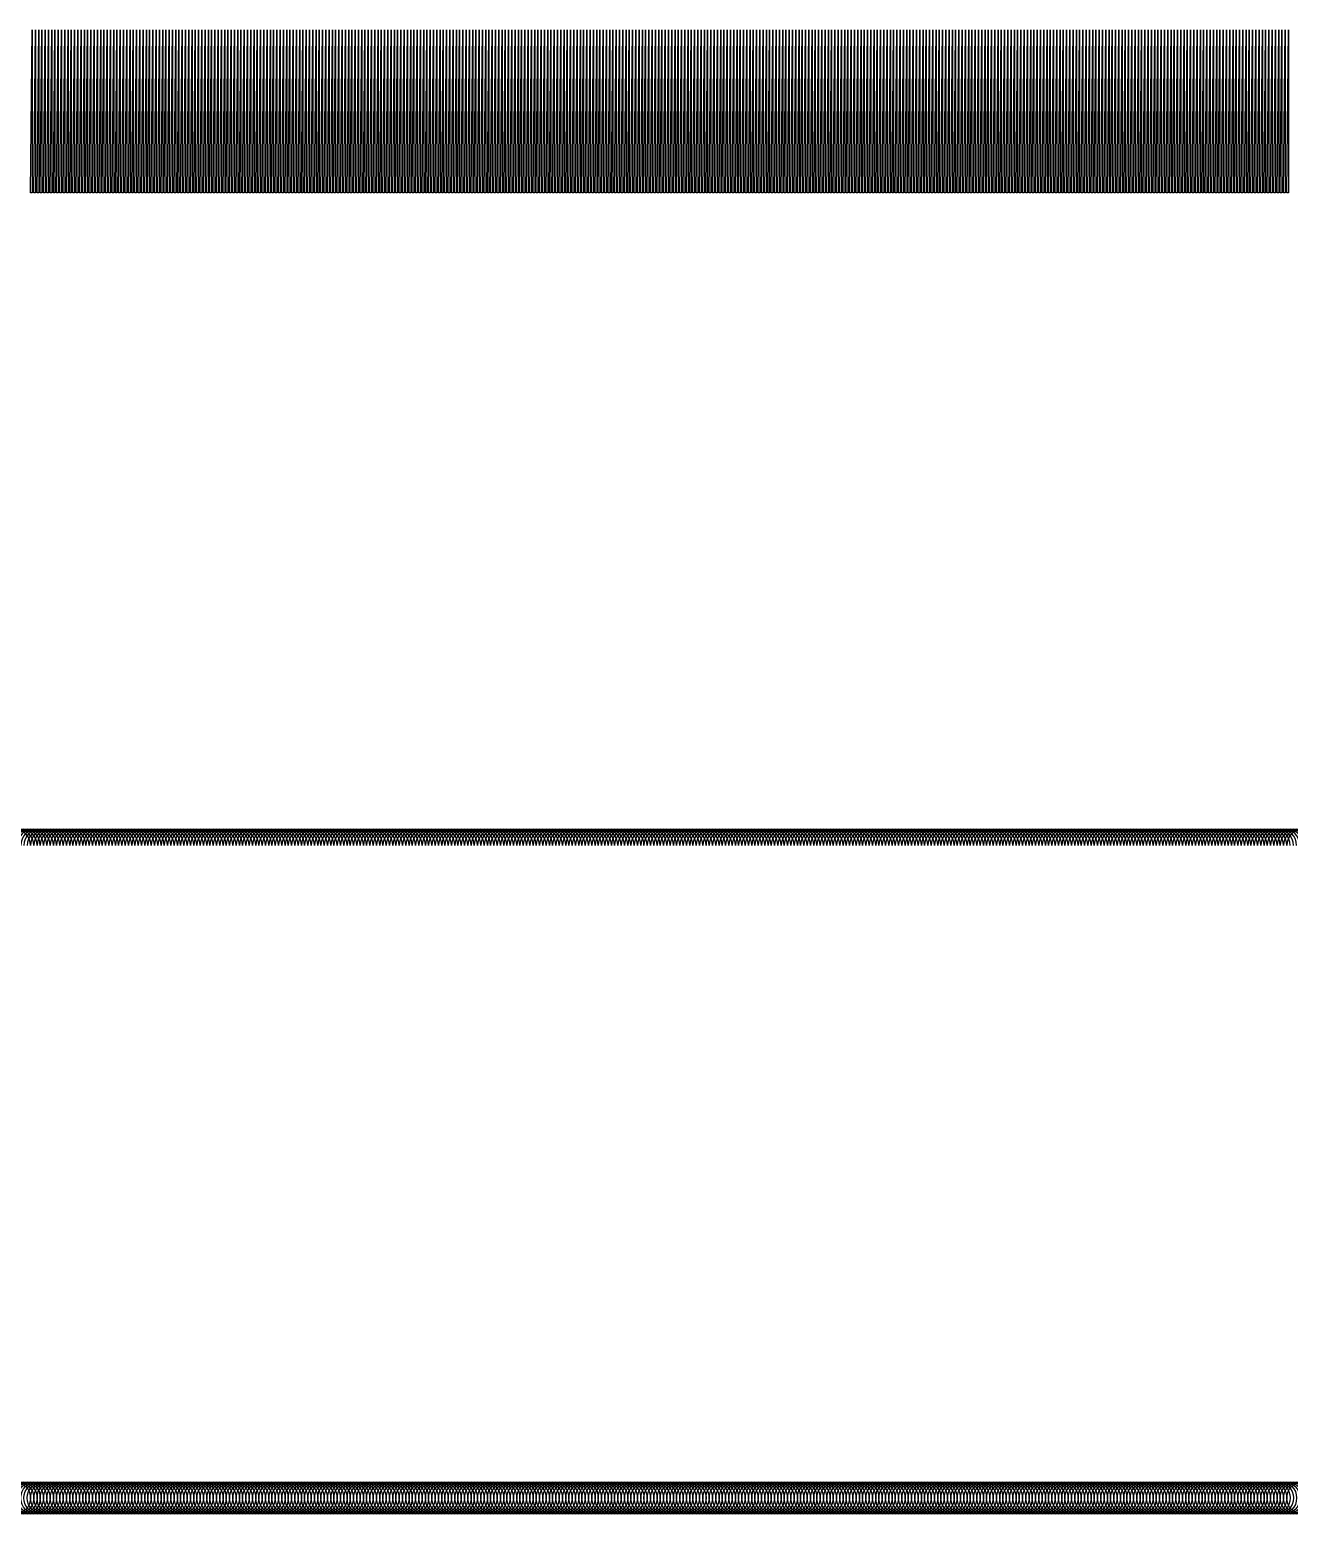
# Model space of a CAD drawing. Header units: metres. Extents: x 0 to 1000, y 0 to 105.
# Drawn here: x 345.78 to 384.38, y 59.5 to 105 of the extents above; entities that cross this region are included whole.
import ezdxf

# ---------------------------------------------------------------- set-up
doc = ezdxf.new("R2010")
doc.units = ezdxf.units.M

msp = doc.modelspace()

# ---------------------------------------------------------------- linework, layer by layer
for points in [[(345.8, 100), (345.85, 105), (345.85, 100)], [(345.9, 100), (345.95, 105), (345.95, 100)], [(346, 100), (346.05, 105), (346.05, 100)], [(346.1, 100), (346.15, 105), (346.15, 100)], [(346.2, 100), (346.25, 105), (346.25, 100)], [(346.3, 100), (346.35, 105), (346.35, 100)], [(346.4, 100), (346.45, 105), (346.45, 100)], [(346.5, 100), (346.55, 105), (346.55, 100)], [(346.6, 100), (346.65, 105), (346.65, 100)], [(346.7, 100), (346.75, 105), (346.75, 100)], [(346.8, 100), (346.85, 105), (346.85, 100)], [(346.9, 100), (346.95, 105), (346.95, 100)], [(347, 100), (347.05, 105), (347.05, 100)], [(347.1, 100), (347.15, 105), (347.15, 100)], [(347.2, 100), (347.25, 105), (347.25, 100)], [(347.3, 100), (347.35, 105), (347.35, 100)], [(347.4, 100), (347.45, 105), (347.45, 100)], [(347.5, 100), (347.55, 105), (347.55, 100)], [(347.6, 100), (347.65, 105), (347.65, 100)], [(347.7, 100), (347.75, 105), (347.75, 100)], [(347.8, 100), (347.85, 105), (347.85, 100)], [(347.9, 100), (347.95, 105), (347.95, 100)], [(348, 100), (348.05, 105), (348.05, 100)], [(348.1, 100), (348.15, 105), (348.15, 100)], [(348.2, 100), (348.25, 105), (348.25, 100)], [(348.3, 100), (348.35, 105), (348.35, 100)], [(348.4, 100), (348.45, 105), (348.45, 100)], [(348.5, 100), (348.55, 105), (348.55, 100)], [(348.6, 100), (348.65, 105), (348.65, 100)], [(348.7, 100), (348.75, 105), (348.75, 100)], [(348.8, 100), (348.85, 105), (348.85, 100)], [(348.9, 100), (348.95, 105), (348.95, 100)], [(349, 100), (349.05, 105), (349.05, 100)], [(349.1, 100), (349.15, 105), (349.15, 100)], [(349.2, 100), (349.25, 105), (349.25, 100)], [(349.3, 100), (349.35, 105), (349.35, 100)], [(349.4, 100), (349.45, 105), (349.45, 100)], [(349.5, 100), (349.55, 105), (349.55, 100)], [(349.6, 100), (349.65, 105), (349.65, 100)], [(349.7, 100), (349.75, 105), (349.75, 100)], [(349.8, 100), (349.85, 105), (349.85, 100)], [(349.9, 100), (349.95, 105), (349.95, 100)], [(350, 100), (350.05, 105), (350.05, 100)], [(350.1, 100), (350.15, 105), (350.15, 100)], [(350.2, 100), (350.25, 105), (350.25, 100)], [(350.3, 100), (350.35, 105), (350.35, 100)], [(350.4, 100), (350.45, 105), (350.45, 100)], [(350.5, 100), (350.55, 105), (350.55, 100)], [(350.6, 100), (350.65, 105), (350.65, 100)], [(350.7, 100), (350.75, 105), (350.75, 100)], [(350.8, 100), (350.85, 105), (350.85, 100)], [(350.9, 100), (350.95, 105), (350.95, 100)], [(351, 100), (351.05, 105), (351.05, 100)], [(351.1, 100), (351.15, 105), (351.15, 100)], [(351.2, 100), (351.25, 105), (351.25, 100)], [(351.3, 100), (351.35, 105), (351.35, 100)], [(351.4, 100), (351.45, 105), (351.45, 100)], [(351.5, 100), (351.55, 105), (351.55, 100)], [(351.6, 100), (351.65, 105), (351.65, 100)], [(351.7, 100), (351.75, 105), (351.75, 100)], [(351.8, 100), (351.85, 105), (351.85, 100)], [(351.9, 100), (351.95, 105), (351.95, 100)], [(352, 100), (352.05, 105), (352.05, 100)], [(352.1, 100), (352.15, 105), (352.15, 100)], [(352.2, 100), (352.25, 105), (352.25, 100)], [(352.3, 100), (352.35, 105), (352.35, 100)], [(352.4, 100), (352.45, 105), (352.45, 100)], [(352.5, 100), (352.55, 105), (352.55, 100)], [(352.6, 100), (352.65, 105), (352.65, 100)], [(352.7, 100), (352.75, 105), (352.75, 100)], [(352.8, 100), (352.85, 105), (352.85, 100)], [(352.9, 100), (352.95, 105), (352.95, 100)], [(353, 100), (353.05, 105), (353.05, 100)], [(353.1, 100), (353.15, 105), (353.15, 100)], [(353.2, 100), (353.25, 105), (353.25, 100)], [(353.3, 100), (353.35, 105), (353.35, 100)], [(353.4, 100), (353.45, 105), (353.45, 100)], [(353.5, 100), (353.55, 105), (353.55, 100)], [(353.6, 100), (353.65, 105), (353.65, 100)], [(353.7, 100), (353.75, 105), (353.75, 100)], [(353.8, 100), (353.85, 105), (353.85, 100)], [(353.9, 100), (353.95, 105), (353.95, 100)], [(354, 100), (354.05, 105), (354.05, 100)], [(354.1, 100), (354.15, 105), (354.15, 100)], [(354.2, 100), (354.25, 105), (354.25, 100)], [(354.3, 100), (354.35, 105), (354.35, 100)], [(354.4, 100), (354.45, 105), (354.45, 100)], [(354.5, 100), (354.55, 105), (354.55, 100)], [(354.6, 100), (354.65, 105), (354.65, 100)], [(354.7, 100), (354.75, 105), (354.75, 100)], [(354.8, 100), (354.85, 105), (354.85, 100)], [(354.9, 100), (354.95, 105), (354.95, 100)], [(355, 100), (355.05, 105), (355.05, 100)], [(355.1, 100), (355.15, 105), (355.15, 100)], [(355.2, 100), (355.25, 105), (355.25, 100)], [(355.3, 100), (355.35, 105), (355.35, 100)], [(355.4, 100), (355.45, 105), (355.45, 100)], [(355.5, 100), (355.55, 105), (355.55, 100)], [(355.6, 100), (355.65, 105), (355.65, 100)], [(355.7, 100), (355.75, 105), (355.75, 100)], [(355.8, 100), (355.85, 105), (355.85, 100)], [(355.9, 100), (355.95, 105), (355.95, 100)], [(356, 100), (356.05, 105), (356.05, 100)], [(356.1, 100), (356.15, 105), (356.15, 100)], [(356.2, 100), (356.25, 105), (356.25, 100)], [(356.3, 100), (356.35, 105), (356.35, 100)], [(356.4, 100), (356.45, 105), (356.45, 100)], [(356.5, 100), (356.55, 105), (356.55, 100)], [(356.6, 100), (356.65, 105), (356.65, 100)], [(356.7, 100), (356.75, 105), (356.75, 100)], [(356.8, 100), (356.85, 105), (356.85, 100)], [(356.9, 100), (356.95, 105), (356.95, 100)], [(357, 100), (357.05, 105), (357.05, 100)], [(357.1, 100), (357.15, 105), (357.15, 100)], [(357.2, 100), (357.25, 105), (357.25, 100)], [(357.3, 100), (357.35, 105), (357.35, 100)], [(357.4, 100), (357.45, 105), (357.45, 100)], [(357.5, 100), (357.55, 105), (357.55, 100)], [(357.6, 100), (357.65, 105), (357.65, 100)], [(357.7, 100), (357.75, 105), (357.75, 100)], [(357.8, 100), (357.85, 105), (357.85, 100)], [(357.9, 100), (357.95, 105), (357.95, 100)], [(358, 100), (358.05, 105), (358.05, 100)], [(358.1, 100), (358.15, 105), (358.15, 100)], [(358.2, 100), (358.25, 105), (358.25, 100)], [(358.3, 100), (358.35, 105), (358.35, 100)], [(358.4, 100), (358.45, 105), (358.45, 100)], [(358.5, 100), (358.55, 105), (358.55, 100)], [(358.6, 100), (358.65, 105), (358.65, 100)], [(358.7, 100), (358.75, 105), (358.75, 100)], [(358.8, 100), (358.85, 105), (358.85, 100)], [(358.9, 100), (358.95, 105), (358.95, 100)], [(359, 100), (359.05, 105), (359.05, 100)], [(359.1, 100), (359.15, 105), (359.15, 100)], [(359.2, 100), (359.25, 105), (359.25, 100)], [(359.3, 100), (359.35, 105), (359.35, 100)], [(359.4, 100), (359.45, 105), (359.45, 100)], [(359.5, 100), (359.55, 105), (359.55, 100)], [(359.6, 100), (359.65, 105), (359.65, 100)], [(359.7, 100), (359.75, 105), (359.75, 100)], [(359.8, 100), (359.85, 105), (359.85, 100)], [(359.9, 100), (359.95, 105), (359.95, 100)], [(360, 100), (360.05, 105), (360.05, 100)], [(360.1, 100), (360.15, 105), (360.15, 100)], [(360.2, 100), (360.25, 105), (360.25, 100)], [(360.3, 100), (360.35, 105), (360.35, 100)], [(360.4, 100), (360.45, 105), (360.45, 100)], [(360.5, 100), (360.55, 105), (360.55, 100)], [(360.6, 100), (360.65, 105), (360.65, 100)], [(360.7, 100), (360.75, 105), (360.75, 100)], [(360.8, 100), (360.85, 105), (360.85, 100)], [(360.9, 100), (360.95, 105), (360.95, 100)], [(361, 100), (361.05, 105), (361.05, 100)], [(361.1, 100), (361.15, 105), (361.15, 100)], [(361.2, 100), (361.25, 105), (361.25, 100)], [(361.3, 100), (361.35, 105), (361.35, 100)], [(361.4, 100), (361.45, 105), (361.45, 100)], [(361.5, 100), (361.55, 105), (361.55, 100)], [(361.6, 100), (361.65, 105), (361.65, 100)], [(361.7, 100), (361.75, 105), (361.75, 100)], [(361.8, 100), (361.85, 105), (361.85, 100)], [(361.9, 100), (361.95, 105), (361.95, 100)], [(362, 100), (362.05, 105), (362.05, 100)], [(362.1, 100), (362.15, 105), (362.15, 100)], [(362.2, 100), (362.25, 105), (362.25, 100)], [(362.3, 100), (362.35, 105), (362.35, 100)], [(362.4, 100), (362.45, 105), (362.45, 100)], [(362.5, 100), (362.55, 105), (362.55, 100)], [(362.6, 100), (362.65, 105), (362.65, 100)], [(362.7, 100), (362.75, 105), (362.75, 100)], [(362.8, 100), (362.85, 105), (362.85, 100)], [(362.9, 100), (362.95, 105), (362.95, 100)], [(363, 100), (363.05, 105), (363.05, 100)], [(363.1, 100), (363.15, 105), (363.15, 100)], [(363.2, 100), (363.25, 105), (363.25, 100)], [(363.3, 100), (363.35, 105), (363.35, 100)], [(363.4, 100), (363.45, 105), (363.45, 100)], [(363.5, 100), (363.55, 105), (363.55, 100)], [(363.6, 100), (363.65, 105), (363.65, 100)], [(363.7, 100), (363.75, 105), (363.75, 100)], [(363.8, 100), (363.85, 105), (363.85, 100)], [(363.9, 100), (363.95, 105), (363.95, 100)], [(364, 100), (364.05, 105), (364.05, 100)], [(364.1, 100), (364.15, 105), (364.15, 100)], [(364.2, 100), (364.25, 105), (364.25, 100)], [(364.3, 100), (364.35, 105), (364.35, 100)], [(364.4, 100), (364.45, 105), (364.45, 100)], [(364.5, 100), (364.55, 105), (364.55, 100)], [(364.6, 100), (364.65, 105), (364.65, 100)], [(364.7, 100), (364.75, 105), (364.75, 100)], [(364.8, 100), (364.85, 105), (364.85, 100)], [(364.9, 100), (364.95, 105), (364.95, 100)], [(365, 100), (365.05, 105), (365.05, 100)], [(365.1, 100), (365.15, 105), (365.15, 100)], [(365.2, 100), (365.25, 105), (365.25, 100)], [(365.3, 100), (365.35, 105), (365.35, 100)], [(365.4, 100), (365.45, 105), (365.45, 100)], [(365.5, 100), (365.55, 105), (365.55, 100)], [(365.6, 100), (365.65, 105), (365.65, 100)], [(365.7, 100), (365.75, 105), (365.75, 100)], [(365.8, 100), (365.85, 105), (365.85, 100)], [(365.9, 100), (365.95, 105), (365.95, 100)], [(366, 100), (366.05, 105), (366.05, 100)], [(366.1, 100), (366.15, 105), (366.15, 100)], [(366.2, 100), (366.25, 105), (366.25, 100)], [(366.3, 100), (366.35, 105), (366.35, 100)], [(366.4, 100), (366.45, 105), (366.45, 100)], [(366.5, 100), (366.55, 105), (366.55, 100)], [(366.6, 100), (366.65, 105), (366.65, 100)], [(366.7, 100), (366.75, 105), (366.75, 100)], [(366.8, 100), (366.85, 105), (366.85, 100)], [(366.9, 100), (366.95, 105), (366.95, 100)], [(367, 100), (367.05, 105), (367.05, 100)], [(367.1, 100), (367.15, 105), (367.15, 100)], [(367.2, 100), (367.25, 105), (367.25, 100)], [(367.3, 100), (367.35, 105), (367.35, 100)], [(367.4, 100), (367.45, 105), (367.45, 100)], [(367.5, 100), (367.55, 105), (367.55, 100)], [(367.6, 100), (367.65, 105), (367.65, 100)], [(367.7, 100), (367.75, 105), (367.75, 100)], [(367.8, 100), (367.85, 105), (367.85, 100)], [(367.9, 100), (367.95, 105), (367.95, 100)], [(368, 100), (368.05, 105), (368.05, 100)], [(368.1, 100), (368.15, 105), (368.15, 100)], [(368.2, 100), (368.25, 105), (368.25, 100)], [(368.3, 100), (368.35, 105), (368.35, 100)], [(368.4, 100), (368.45, 105), (368.45, 100)], [(368.5, 100), (368.55, 105), (368.55, 100)], [(368.6, 100), (368.65, 105), (368.65, 100)], [(368.7, 100), (368.75, 105), (368.75, 100)], [(368.8, 100), (368.85, 105), (368.85, 100)], [(368.9, 100), (368.95, 105), (368.95, 100)], [(369, 100), (369.05, 105), (369.05, 100)], [(369.1, 100), (369.15, 105), (369.15, 100)], [(369.2, 100), (369.25, 105), (369.25, 100)], [(369.3, 100), (369.35, 105), (369.35, 100)], [(369.4, 100), (369.45, 105), (369.45, 100)], [(369.5, 100), (369.55, 105), (369.55, 100)], [(369.6, 100), (369.65, 105), (369.65, 100)], [(369.7, 100), (369.75, 105), (369.75, 100)], [(369.8, 100), (369.85, 105), (369.85, 100)], [(369.9, 100), (369.95, 105), (369.95, 100)], [(370, 100), (370.05, 105), (370.05, 100)], [(370.1, 100), (370.15, 105), (370.15, 100)], [(370.2, 100), (370.25, 105), (370.25, 100)], [(370.3, 100), (370.35, 105), (370.35, 100)], [(370.4, 100), (370.45, 105), (370.45, 100)], [(370.5, 100), (370.55, 105), (370.55, 100)], [(370.6, 100), (370.65, 105), (370.65, 100)], [(370.7, 100), (370.75, 105), (370.75, 100)], [(370.8, 100), (370.85, 105), (370.85, 100)], [(370.9, 100), (370.95, 105), (370.95, 100)], [(371, 100), (371.05, 105), (371.05, 100)], [(371.1, 100), (371.15, 105), (371.15, 100)], [(371.2, 100), (371.25, 105), (371.25, 100)], [(371.3, 100), (371.35, 105), (371.35, 100)], [(371.4, 100), (371.45, 105), (371.45, 100)], [(371.5, 100), (371.55, 105), (371.55, 100)], [(371.6, 100), (371.65, 105), (371.65, 100)], [(371.7, 100), (371.75, 105), (371.75, 100)], [(371.8, 100), (371.85, 105), (371.85, 100)], [(371.9, 100), (371.95, 105), (371.95, 100)], [(372, 100), (372.05, 105), (372.05, 100)], [(372.1, 100), (372.15, 105), (372.15, 100)], [(372.2, 100), (372.25, 105), (372.25, 100)], [(372.3, 100), (372.35, 105), (372.35, 100)], [(372.4, 100), (372.45, 105), (372.45, 100)], [(372.5, 100), (372.55, 105), (372.55, 100)], [(372.6, 100), (372.65, 105), (372.65, 100)], [(372.7, 100), (372.75, 105), (372.75, 100)], [(372.8, 100), (372.85, 105), (372.85, 100)], [(372.9, 100), (372.95, 105), (372.95, 100)], [(373, 100), (373.05, 105), (373.05, 100)], [(373.1, 100), (373.15, 105), (373.15, 100)], [(373.2, 100), (373.25, 105), (373.25, 100)], [(373.3, 100), (373.35, 105), (373.35, 100)], [(373.4, 100), (373.45, 105), (373.45, 100)], [(373.5, 100), (373.55, 105), (373.55, 100)], [(373.6, 100), (373.65, 105), (373.65, 100)], [(373.7, 100), (373.75, 105), (373.75, 100)], [(373.8, 100), (373.85, 105), (373.85, 100)], [(373.9, 100), (373.95, 105), (373.95, 100)], [(374, 100), (374.05, 105), (374.05, 100)], [(374.1, 100), (374.15, 105), (374.15, 100)], [(374.2, 100), (374.25, 105), (374.25, 100)], [(374.3, 100), (374.35, 105), (374.35, 100)], [(374.4, 100), (374.45, 105), (374.45, 100)], [(374.5, 100), (374.55, 105), (374.55, 100)], [(374.6, 100), (374.65, 105), (374.65, 100)], [(374.7, 100), (374.75, 105), (374.75, 100)], [(374.8, 100), (374.85, 105), (374.85, 100)], [(374.9, 100), (374.95, 105), (374.95, 100)], [(375, 100), (375.05, 105), (375.05, 100)], [(375.1, 100), (375.15, 105), (375.15, 100)], [(375.2, 100), (375.25, 105), (375.25, 100)], [(375.3, 100), (375.35, 105), (375.35, 100)], [(375.4, 100), (375.45, 105), (375.45, 100)], [(375.5, 100), (375.55, 105), (375.55, 100)], [(375.6, 100), (375.65, 105), (375.65, 100)], [(375.7, 100), (375.75, 105), (375.75, 100)], [(375.8, 100), (375.85, 105), (375.85, 100)], [(375.9, 100), (375.95, 105), (375.95, 100)], [(376, 100), (376.05, 105), (376.05, 100)], [(376.1, 100), (376.15, 105), (376.15, 100)], [(376.2, 100), (376.25, 105), (376.25, 100)], [(376.3, 100), (376.35, 105), (376.35, 100)], [(376.4, 100), (376.45, 105), (376.45, 100)], [(376.5, 100), (376.55, 105), (376.55, 100)], [(376.6, 100), (376.65, 105), (376.65, 100)], [(376.7, 100), (376.75, 105), (376.75, 100)], [(376.8, 100), (376.85, 105), (376.85, 100)], [(376.9, 100), (376.95, 105), (376.95, 100)], [(377, 100), (377.05, 105), (377.05, 100)], [(377.1, 100), (377.15, 105), (377.15, 100)], [(377.2, 100), (377.25, 105), (377.25, 100)], [(377.3, 100), (377.35, 105), (377.35, 100)], [(377.4, 100), (377.45, 105), (377.45, 100)], [(377.5, 100), (377.55, 105), (377.55, 100)], [(377.6, 100), (377.65, 105), (377.65, 100)], [(377.7, 100), (377.75, 105), (377.75, 100)], [(377.8, 100), (377.85, 105), (377.85, 100)], [(377.9, 100), (377.95, 105), (377.95, 100)], [(378, 100), (378.05, 105), (378.05, 100)], [(378.1, 100), (378.15, 105), (378.15, 100)], [(378.2, 100), (378.25, 105), (378.25, 100)], [(378.3, 100), (378.35, 105), (378.35, 100)], [(378.4, 100), (378.45, 105), (378.45, 100)], [(378.5, 100), (378.55, 105), (378.55, 100)], [(378.6, 100), (378.65, 105), (378.65, 100)], [(378.7, 100), (378.75, 105), (378.75, 100)], [(378.8, 100), (378.85, 105), (378.85, 100)], [(378.9, 100), (378.95, 105), (378.95, 100)], [(379, 100), (379.05, 105), (379.05, 100)], [(379.1, 100), (379.15, 105), (379.15, 100)], [(379.2, 100), (379.25, 105), (379.25, 100)], [(379.3, 100), (379.35, 105), (379.35, 100)], [(379.4, 100), (379.45, 105), (379.45, 100)], [(379.5, 100), (379.55, 105), (379.55, 100)], [(379.6, 100), (379.65, 105), (379.65, 100)], [(379.7, 100), (379.75, 105), (379.75, 100)], [(379.8, 100), (379.85, 105), (379.85, 100)], [(379.9, 100), (379.95, 105), (379.95, 100)], [(380, 100), (380.05, 105), (380.05, 100)], [(380.1, 100), (380.15, 105), (380.15, 100)], [(380.2, 100), (380.25, 105), (380.25, 100)], [(380.3, 100), (380.35, 105), (380.35, 100)], [(380.4, 100), (380.45, 105), (380.45, 100)], [(380.5, 100), (380.55, 105), (380.55, 100)], [(380.6, 100), (380.65, 105), (380.65, 100)], [(380.7, 100), (380.75, 105), (380.75, 100)], [(380.8, 100), (380.85, 105), (380.85, 100)], [(380.9, 100), (380.95, 105), (380.95, 100)], [(381, 100), (381.05, 105), (381.05, 100)], [(381.1, 100), (381.15, 105), (381.15, 100)], [(381.2, 100), (381.25, 105), (381.25, 100)], [(381.3, 100), (381.35, 105), (381.35, 100)], [(381.4, 100), (381.45, 105), (381.45, 100)], [(381.5, 100), (381.55, 105), (381.55, 100)], [(381.6, 100), (381.65, 105), (381.65, 100)], [(381.7, 100), (381.75, 105), (381.75, 100)], [(381.8, 100), (381.85, 105), (381.85, 100)], [(381.9, 100), (381.95, 105), (381.95, 100)], [(382, 100), (382.05, 105), (382.05, 100)], [(382.1, 100), (382.15, 105), (382.15, 100)], [(382.2, 100), (382.25, 105), (382.25, 100)], [(382.3, 100), (382.35, 105), (382.35, 100)], [(382.4, 100), (382.45, 105), (382.45, 100)], [(382.5, 100), (382.55, 105), (382.55, 100)], [(382.6, 100), (382.65, 105), (382.65, 100)], [(382.7, 100), (382.75, 105), (382.75, 100)], [(382.8, 100), (382.85, 105), (382.85, 100)], [(382.9, 100), (382.95, 105), (382.95, 100)], [(383, 100), (383.05, 105), (383.05, 100)], [(383.1, 100), (383.15, 105), (383.15, 100)], [(383.2, 100), (383.25, 105), (383.25, 100)], [(383.3, 100), (383.35, 105), (383.35, 100)], [(383.4, 100), (383.45, 105), (383.45, 100)], [(383.5, 100), (383.55, 105), (383.55, 100)], [(383.6, 100), (383.65, 105), (383.65, 100)], [(383.7, 100), (383.75, 105), (383.75, 100)], [(383.8, 100), (383.85, 105), (383.85, 100)], [(383.9, 100), (383.95, 105), (383.95, 100)], [(384, 100), (384.05, 105), (384.05, 100)], [(384.1, 100), (384.15, 105), (384.15, 100)], [(384.2, 100), (384.25, 105), (384.25, 100)], [(384.3, 100), (384.35, 105), (384.35, 100)]]:
    msp.add_lwpolyline(points, close=True)
for centre in [(345.3, 60), (345.4, 60), (345.5, 60), (345.6, 60), (345.7, 60), (345.8, 60), (345.9, 60), (346, 60), (346.1, 60), (346.2, 60), (346.3, 60), (346.4, 60), (346.5, 60), (346.6, 60), (346.7, 60), (346.8, 60), (346.9, 60), (347, 60), (347.1, 60), (347.2, 60), (347.3, 60), (347.4, 60), (347.5, 60), (347.6, 60), (347.7, 60), (347.8, 60), (347.9, 60), (348, 60), (348.1, 60), (348.2, 60), (348.3, 60), (348.4, 60), (348.5, 60), (348.6, 60), (348.7, 60), (348.8, 60), (348.9, 60), (349, 60), (349.1, 60), (349.2, 60), (349.3, 60), (349.4, 60), (349.5, 60), (349.6, 60), (349.7, 60), (349.8, 60), (349.9, 60), (350, 60), (350.1, 60), (350.2, 60), (350.3, 60), (350.4, 60), (350.5, 60), (350.6, 60), (350.7, 60), (350.8, 60), (350.9, 60), (351, 60), (351.1, 60), (351.2, 60), (351.3, 60), (351.4, 60), (351.5, 60), (351.6, 60), (351.7, 60), (351.8, 60), (351.9, 60), (352, 60), (352.1, 60), (352.2, 60), (352.3, 60), (352.4, 60), (352.5, 60), (352.6, 60), (352.7, 60), (352.8, 60), (352.9, 60), (353, 60), (353.1, 60), (353.2, 60), (353.3, 60), (353.4, 60), (353.5, 60), (353.6, 60), (353.7, 60), (353.8, 60), (353.9, 60), (354, 60), (354.1, 60), (354.2, 60), (354.3, 60), (354.4, 60), (354.5, 60), (354.6, 60), (354.7, 60), (354.8, 60), (354.9, 60), (355, 60), (355.1, 60), (355.2, 60), (355.3, 60), (355.4, 60), (355.5, 60), (355.6, 60), (355.7, 60), (355.8, 60), (355.9, 60), (356, 60), (356.1, 60), (356.2, 60), (356.3, 60), (356.4, 60), (356.5, 60), (356.6, 60), (356.7, 60), (356.8, 60), (356.9, 60), (357, 60), (357.1, 60), (357.2, 60), (357.3, 60), (357.4, 60), (357.5, 60), (357.6, 60), (357.7, 60), (357.8, 60), (357.9, 60), (358, 60), (358.1, 60), (358.2, 60), (358.3, 60), (358.4, 60), (358.5, 60), (358.6, 60), (358.7, 60), (358.8, 60), (358.9, 60), (359, 60), (359.1, 60), (359.2, 60), (359.3, 60), (359.4, 60), (359.5, 60), (359.6, 60), (359.7, 60), (359.8, 60), (359.9, 60), (360, 60), (360.1, 60), (360.2, 60), (360.3, 60), (360.4, 60), (360.5, 60), (360.6, 60), (360.7, 60), (360.8, 60), (360.9, 60), (361, 60), (361.1, 60), (361.2, 60), (361.3, 60), (361.4, 60), (361.5, 60), (361.6, 60), (361.7, 60), (361.8, 60), (361.9, 60), (362, 60), (362.1, 60), (362.2, 60), (362.3, 60), (362.4, 60), (362.5, 60), (362.6, 60), (362.7, 60), (362.8, 60), (362.9, 60), (363, 60), (363.1, 60), (363.2, 60), (363.3, 60), (363.4, 60), (363.5, 60), (363.6, 60), (363.7, 60), (363.8, 60), (363.9, 60), (364, 60), (364.1, 60), (364.2, 60), (364.3, 60), (364.4, 60), (364.5, 60), (364.6, 60), (364.7, 60), (364.8, 60), (364.9, 60), (365, 60), (365.1, 60), (365.2, 60), (365.3, 60), (365.4, 60), (365.5, 60), (365.6, 60), (365.7, 60), (365.8, 60), (365.9, 60), (366, 60), (366.1, 60), (366.2, 60), (366.3, 60), (366.4, 60), (366.5, 60), (366.6, 60), (366.7, 60), (366.8, 60), (366.9, 60), (367, 60), (367.1, 60), (367.2, 60), (367.3, 60), (367.4, 60), (367.5, 60), (367.6, 60), (367.7, 60), (367.8, 60), (367.9, 60), (368, 60), (368.1, 60), (368.2, 60), (368.3, 60), (368.4, 60), (368.5, 60), (368.6, 60), (368.7, 60), (368.8, 60), (368.9, 60), (369, 60), (369.1, 60), (369.2, 60), (369.3, 60), (369.4, 60), (369.5, 60), (369.6, 60), (369.7, 60), (369.8, 60), (369.9, 60), (370, 60), (370.1, 60), (370.2, 60), (370.3, 60), (370.4, 60), (370.5, 60), (370.6, 60), (370.7, 60), (370.8, 60), (370.9, 60), (371, 60), (371.1, 60), (371.2, 60), (371.3, 60), (371.4, 60), (371.5, 60), (371.6, 60), (371.7, 60), (371.8, 60), (371.9, 60), (372, 60), (372.1, 60), (372.2, 60), (372.3, 60), (372.4, 60), (372.5, 60), (372.6, 60), (372.7, 60), (372.8, 60), (372.9, 60), (373, 60), (373.1, 60), (373.2, 60), (373.3, 60), (373.4, 60), (373.5, 60), (373.6, 60), (373.7, 60), (373.8, 60), (373.9, 60), (374, 60), (374.1, 60), (374.2, 60), (374.3, 60), (374.4, 60), (374.5, 60), (374.6, 60), (374.7, 60), (374.8, 60), (374.9, 60), (375, 60), (375.1, 60), (375.2, 60), (375.3, 60), (375.4, 60), (375.5, 60), (375.6, 60), (375.7, 60), (375.8, 60), (375.9, 60), (376, 60), (376.1, 60), (376.2, 60), (376.3, 60), (376.4, 60), (376.5, 60), (376.6, 60), (376.7, 60), (376.8, 60), (376.9, 60), (377, 60), (377.1, 60), (377.2, 60), (377.3, 60), (377.4, 60), (377.5, 60), (377.6, 60), (377.7, 60), (377.8, 60), (377.9, 60), (378, 60), (378.1, 60), (378.2, 60), (378.3, 60), (378.4, 60), (378.5, 60), (378.6, 60), (378.7, 60), (378.8, 60), (378.9, 60), (379, 60), (379.1, 60), (379.2, 60), (379.3, 60), (379.4, 60), (379.5, 60), (379.6, 60), (379.7, 60), (379.8, 60), (379.9, 60), (380, 60), (380.1, 60), (380.2, 60), (380.3, 60), (380.4, 60), (380.5, 60), (380.6, 60), (380.7, 60), (380.8, 60), (380.9, 60), (381, 60), (381.1, 60), (381.2, 60), (381.3, 60), (381.4, 60), (381.5, 60), (381.6, 60), (381.7, 60), (381.8, 60), (381.9, 60), (382, 60), (382.1, 60), (382.2, 60), (382.3, 60), (382.4, 60), (382.5, 60), (382.6, 60), (382.7, 60), (382.8, 60), (382.9, 60), (383, 60), (383.1, 60), (383.2, 60), (383.3, 60), (383.4, 60), (383.5, 60), (383.6, 60), (383.7, 60), (383.8, 60), (383.9, 60), (384, 60), (384.1, 60), (384.2, 60), (384.3, 60), (384.4, 60), (384.5, 60), (384.6, 60), (384.7, 60), (384.8, 60)]:
    msp.add_circle(centre, 0.5)
for centre in [(345.3, 80), (345.4, 80), (345.5, 80), (345.6, 80), (345.7, 80), (345.8, 80), (345.9, 80), (346, 80), (346.1, 80), (346.2, 80), (346.3, 80), (346.4, 80), (346.5, 80), (346.6, 80), (346.7, 80), (346.8, 80), (346.9, 80), (347, 80), (347.1, 80), (347.2, 80), (347.3, 80), (347.4, 80), (347.5, 80), (347.6, 80), (347.7, 80), (347.8, 80), (347.9, 80), (348, 80), (348.1, 80), (348.2, 80), (348.3, 80), (348.4, 80), (348.5, 80), (348.6, 80), (348.7, 80), (348.8, 80), (348.9, 80), (349, 80), (349.1, 80), (349.2, 80), (349.3, 80), (349.4, 80), (349.5, 80), (349.6, 80), (349.7, 80), (349.8, 80), (349.9, 80), (350, 80), (350.1, 80), (350.2, 80), (350.3, 80), (350.4, 80), (350.5, 80), (350.6, 80), (350.7, 80), (350.8, 80), (350.9, 80), (351, 80), (351.1, 80), (351.2, 80), (351.3, 80), (351.4, 80), (351.5, 80), (351.6, 80), (351.7, 80), (351.8, 80), (351.9, 80), (352, 80), (352.1, 80), (352.2, 80), (352.3, 80), (352.4, 80), (352.5, 80), (352.6, 80), (352.7, 80), (352.8, 80), (352.9, 80), (353, 80), (353.1, 80), (353.2, 80), (353.3, 80), (353.4, 80), (353.5, 80), (353.6, 80), (353.7, 80), (353.8, 80), (353.9, 80), (354, 80), (354.1, 80), (354.2, 80), (354.3, 80), (354.4, 80), (354.5, 80), (354.6, 80), (354.7, 80), (354.8, 80), (354.9, 80), (355, 80), (355.1, 80), (355.2, 80), (355.3, 80), (355.4, 80), (355.5, 80), (355.6, 80), (355.7, 80), (355.8, 80), (355.9, 80), (356, 80), (356.1, 80), (356.2, 80), (356.3, 80), (356.4, 80), (356.5, 80), (356.6, 80), (356.7, 80), (356.8, 80), (356.9, 80), (357, 80), (357.1, 80), (357.2, 80), (357.3, 80), (357.4, 80), (357.5, 80), (357.6, 80), (357.7, 80), (357.8, 80), (357.9, 80), (358, 80), (358.1, 80), (358.2, 80), (358.3, 80), (358.4, 80), (358.5, 80), (358.6, 80), (358.7, 80), (358.8, 80), (358.9, 80), (359, 80), (359.1, 80), (359.2, 80), (359.3, 80), (359.4, 80), (359.5, 80), (359.6, 80), (359.7, 80), (359.8, 80), (359.9, 80), (360, 80), (360.1, 80), (360.2, 80), (360.3, 80), (360.4, 80), (360.5, 80), (360.6, 80), (360.7, 80), (360.8, 80), (360.9, 80), (361, 80), (361.1, 80), (361.2, 80), (361.3, 80), (361.4, 80), (361.5, 80), (361.6, 80), (361.7, 80), (361.8, 80), (361.9, 80), (362, 80), (362.1, 80), (362.2, 80), (362.3, 80), (362.4, 80), (362.5, 80), (362.6, 80), (362.7, 80), (362.8, 80), (362.9, 80), (363, 80), (363.1, 80), (363.2, 80), (363.3, 80), (363.4, 80), (363.5, 80), (363.6, 80), (363.7, 80), (363.8, 80), (363.9, 80), (364, 80), (364.1, 80), (364.2, 80), (364.3, 80), (364.4, 80), (364.5, 80), (364.6, 80), (364.7, 80), (364.8, 80), (364.9, 80), (365, 80), (365.1, 80), (365.2, 80), (365.3, 80), (365.4, 80), (365.5, 80), (365.6, 80), (365.7, 80), (365.8, 80), (365.9, 80), (366, 80), (366.1, 80), (366.2, 80), (366.3, 80), (366.4, 80), (366.5, 80), (366.6, 80), (366.7, 80), (366.8, 80), (366.9, 80), (367, 80), (367.1, 80), (367.2, 80), (367.3, 80), (367.4, 80), (367.5, 80), (367.6, 80), (367.7, 80), (367.8, 80), (367.9, 80), (368, 80), (368.1, 80), (368.2, 80), (368.3, 80), (368.4, 80), (368.5, 80), (368.6, 80), (368.7, 80), (368.8, 80), (368.9, 80), (369, 80), (369.1, 80), (369.2, 80), (369.3, 80), (369.4, 80), (369.5, 80), (369.6, 80), (369.7, 80), (369.8, 80), (369.9, 80), (370, 80), (370.1, 80), (370.2, 80), (370.3, 80), (370.4, 80), (370.5, 80), (370.6, 80), (370.7, 80), (370.8, 80), (370.9, 80), (371, 80), (371.1, 80), (371.2, 80), (371.3, 80), (371.4, 80), (371.5, 80), (371.6, 80), (371.7, 80), (371.8, 80), (371.9, 80), (372, 80), (372.1, 80), (372.2, 80), (372.3, 80), (372.4, 80), (372.5, 80), (372.6, 80), (372.7, 80), (372.8, 80), (372.9, 80), (373, 80), (373.1, 80), (373.2, 80), (373.3, 80), (373.4, 80), (373.5, 80), (373.6, 80), (373.7, 80), (373.8, 80), (373.9, 80), (374, 80), (374.1, 80), (374.2, 80), (374.3, 80), (374.4, 80), (374.5, 80), (374.6, 80), (374.7, 80), (374.8, 80), (374.9, 80), (375, 80), (375.1, 80), (375.2, 80), (375.3, 80), (375.4, 80), (375.5, 80), (375.6, 80), (375.7, 80), (375.8, 80), (375.9, 80), (376, 80), (376.1, 80), (376.2, 80), (376.3, 80), (376.4, 80), (376.5, 80), (376.6, 80), (376.7, 80), (376.8, 80), (376.9, 80), (377, 80), (377.1, 80), (377.2, 80), (377.3, 80), (377.4, 80), (377.5, 80), (377.6, 80), (377.7, 80), (377.8, 80), (377.9, 80), (378, 80), (378.1, 80), (378.2, 80), (378.3, 80), (378.4, 80), (378.5, 80), (378.6, 80), (378.7, 80), (378.8, 80), (378.9, 80), (379, 80), (379.1, 80), (379.2, 80), (379.3, 80), (379.4, 80), (379.5, 80), (379.6, 80), (379.7, 80), (379.8, 80), (379.9, 80), (380, 80), (380.1, 80), (380.2, 80), (380.3, 80), (380.4, 80), (380.5, 80), (380.6, 80), (380.7, 80), (380.8, 80), (380.9, 80), (381, 80), (381.1, 80), (381.2, 80), (381.3, 80), (381.4, 80), (381.5, 80), (381.6, 80), (381.7, 80), (381.8, 80), (381.9, 80), (382, 80), (382.1, 80), (382.2, 80), (382.3, 80), (382.4, 80), (382.5, 80), (382.6, 80), (382.7, 80), (382.8, 80), (382.9, 80), (383, 80), (383.1, 80), (383.2, 80), (383.3, 80), (383.4, 80), (383.5, 80), (383.6, 80), (383.7, 80), (383.8, 80), (383.9, 80), (384, 80), (384.1, 80), (384.2, 80), (384.3, 80), (384.4, 80), (384.5, 80), (384.6, 80), (384.7, 80), (384.8, 80)]:
    msp.add_arc(centre, 0.5, 0, 180)

doc.saveas('drawing.dxf')
